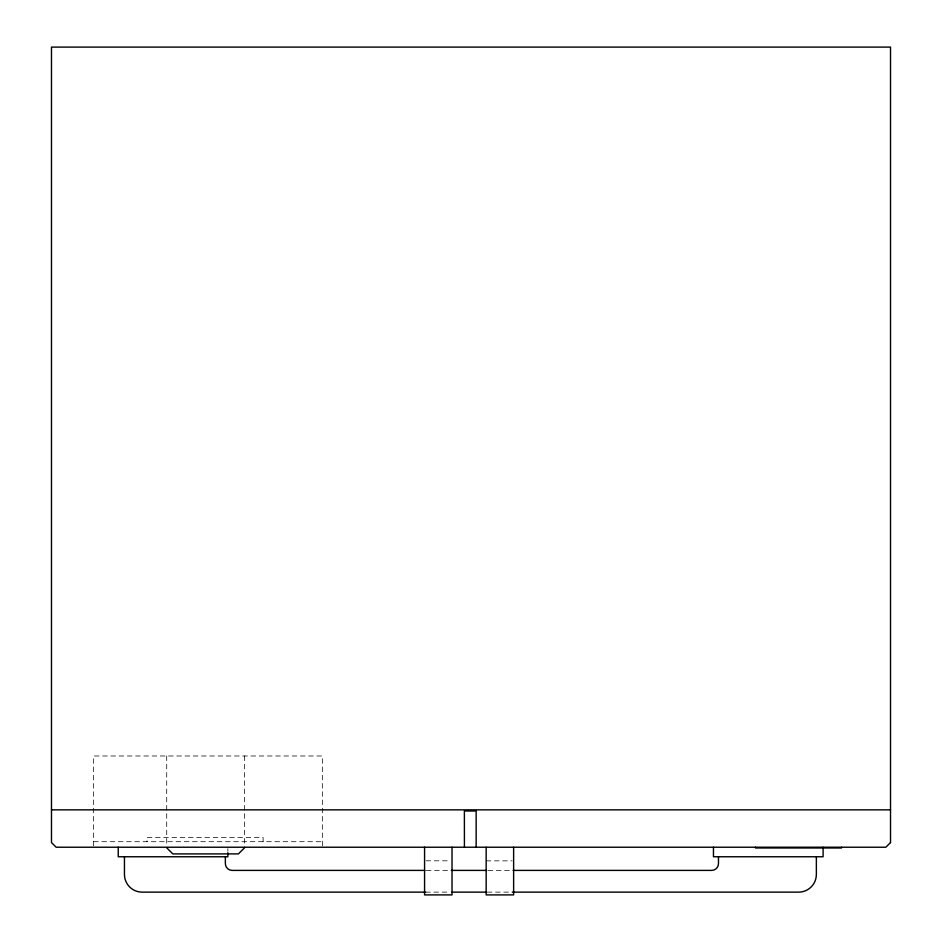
<?xml version="1.0" encoding="UTF-8"?>
<svg xmlns="http://www.w3.org/2000/svg" width="942" height="942" viewBox="0 0 942 942"><rect width="100%" height="100%" fill="white"/><g stroke="black" fill="none" stroke-linecap="round" stroke-linejoin="round"><path stroke-width="0.71" stroke-dasharray="4.71 3.53" d="M93.611 841.701L322.341 841.701M426.019 860.811L449.146 860.811M486.166 860.858L512.177 860.858M426.326 870.396L449.864 870.396M488.097 870.396L511.636 870.396M425.607 892.133L449.11 892.133M487.297 892.133L510.8 892.133M322.341 845.845L322.341 755.979L93.611 755.979L93.611 845.845M263.112 841.701L263.112 837.509L146.987 837.509L146.987 841.701M244.531 755.979L244.531 847.8M227.87 848.589L227.87 851.309M166.71 755.979L166.71 845.363"/><path stroke-width="1.41" d="M244.531 847.8L238.42 853.899L172.81 853.899L166.71 847.8M51.48 809.849L890.52 809.849M424.854 870.396L232.179 870.396A6.818 6.818 0 0 1 225.362 863.578L225.362 856.761M451.324 870.396L486.625 870.396M513.107 870.396L711.657 870.396A6.818 6.818 0 0 0 718.475 863.578L718.475 856.761M425.607 892.133L142.136 892.133A17.686 17.686 0 0 1 124.45 874.447L124.45 856.761M452.054 892.133L485.837 892.133M512.271 892.133L798.675 892.133A17.686 17.686 0 0 0 816.361 874.447L816.361 856.761M841.606 847.223L841.606 847.988L755.508 847.988L755.508 847.223M823.108 847.223L823.108 856.761L713.459 856.761L713.459 847.223M513.625 847.223L513.625 894.9L486.166 894.9L486.166 847.223M476.146 847.223L476.146 810.991L464.382 810.991L464.418 847.223M452.03 847.223L452.03 894.9L424.571 894.9L424.571 847.223M227.87 852.675L227.87 856.761L118.233 856.761L118.233 847.223M890.52 842.56L885.845 847.223L56.155 847.223L51.48 842.56L51.48 47.1L890.52 47.1L890.52 842.56"/></g></svg>
